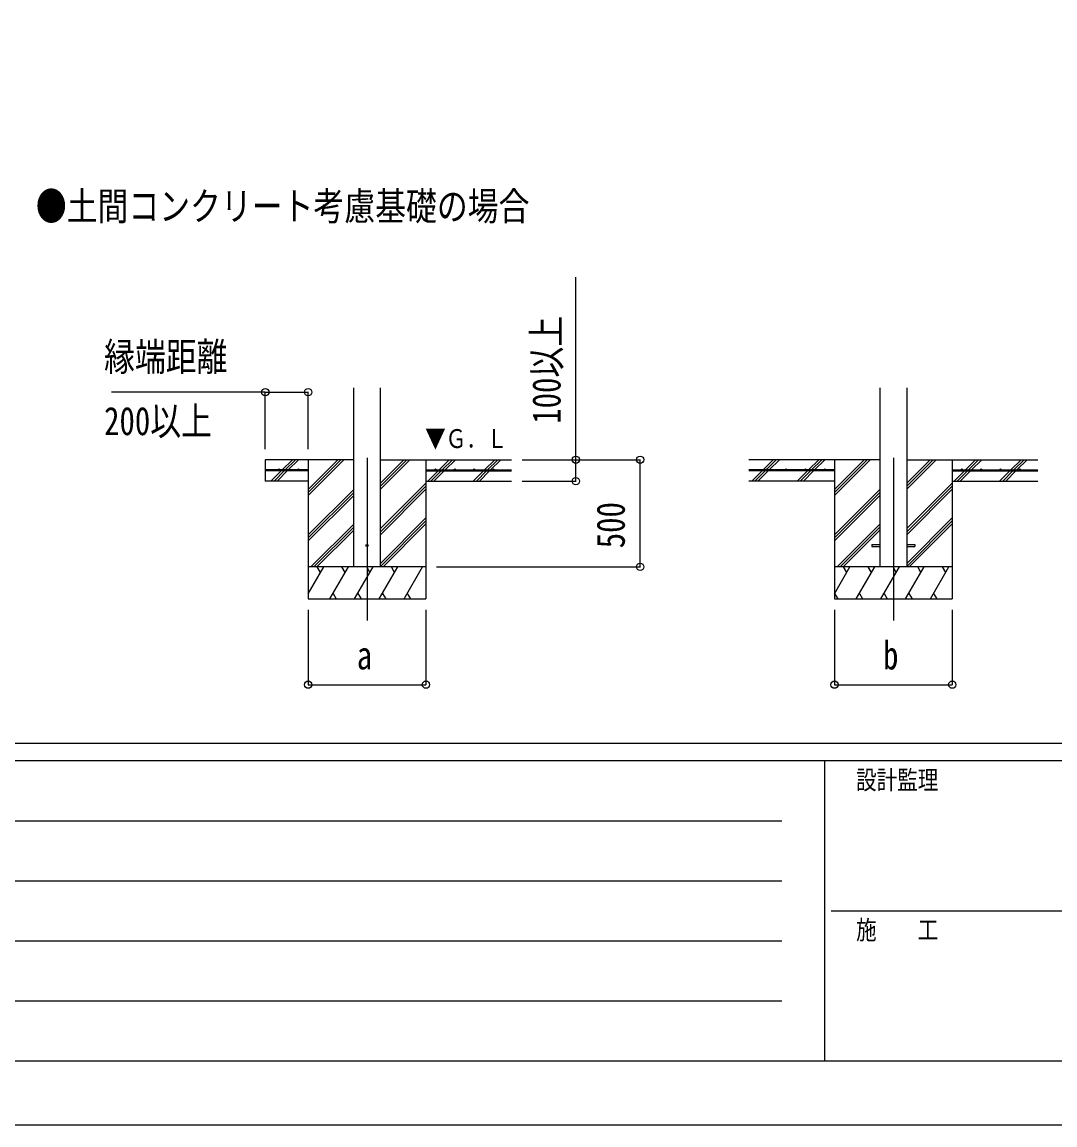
# Model space of a CAD drawing. Units: millimetres, scale not verified. Extents: x -16820 to 16820, y -11880 to 11880.
# Drawn here: x -8967 to -4145, y -11880 to -6732 of the extents above; entities that cross this region are included whole.
import ezdxf
from ezdxf.enums import TextEntityAlignment as Align

# ---------------------------------------------------------------- set-up
doc = ezdxf.new("R2010")
doc.units = ezdxf.units.MM
doc.header["$LTSCALE"] = 50
for name, color, linetype in [('0-2_USER1', 3, 'Continuous'), ('0-4_YKK_12', 2, 'Continuous'), ('0-5_YKK_13', 4, 'Continuous'), ('0-6_YKK_A1', 4, 'Continuous'), ('0-7_YKK_D', 6, 'Continuous'), ('0-8_YKK_ZWAK', 7, 'Continuous')]:
    doc.layers.add(name, color=color, linetype=linetype)
doc.styles.add('ＭＳ ゴシック', font='')
doc.styles.get('ＭＳ ゴシック').set_extended_font_data('MS Gothic')

msp = doc.modelspace()

# ---------------------------------------------------------------- linework, layer by layer
at = {"layer": '0-4_YKK_12'}
for p, q in [((-7356.5, -8765.79), (-7356.5, -9525)), ((-4899.11, -8765.79), (-4899.11, -9525))]:
    msp.add_line(p, q, dxfattribs=at)
at = {"layer": '0-5_YKK_13'}
for p, q in [((-4999.11, -9170.5), (-4999.11, -9179.5)), ((-4999.11, -9170.5), (-4961.61, -9170.5)), ((-4999.11, -9179.5), (-4961.61, -9179.5)), ((-4836.61, -9170.5), (-4799.11, -9170.5)), ((-4836.61, -9179.5), (-4799.11, -9179.5)), ((-4799.11, -9170.5), (-4799.11, -9179.5))]:
    msp.add_line(p, q, dxfattribs=at)
msp.add_circle((-7356.5, -9175), 5, dxfattribs=at)
at = {"layer": '0-6_YKK_A1'}
for p, q in [((-7419, -9275), (-7419, -8439.65)), ((-7294, -9275), (-7294, -8439.65)), ((-4961.61, -8438.65), (-4961.61, -9275)), ((-4836.61, -8438.65), (-4836.61, -9275)), ((-7752.54, -8822.5), (-7705.04, -8775)), ((-7738.4, -8822.5), (-7690.9, -8775)), ((-7724.25, -8822.5), (-7676.75, -8775)), ((-7631.5, -8775), (-7631.5, -9425)), ((-7631.5, -8941.88), (-7464.62, -8775)), ((-7631.5, -8927.74), (-7478.76, -8775)), ((-7631.5, -8913.6), (-7492.91, -8775)), ((-7294, -8912.75), (-7156.25, -8775)), ((-7294, -8898.61), (-7170.4, -8775)), ((-7294, -8884.46), (-7184.54, -8775)), ((-7294, -8775), (-6681.5, -8775)), ((-7081.5, -8775), (-7081.5, -9425)), ((-7019.91, -8822.5), (-6972.41, -8775)), ((-7005.76, -8822.5), (-6958.26, -8775)), ((-6991.62, -8822.5), (-6944.12, -8775)), ((-6807.77, -8822.5), (-6760.27, -8775)), ((-6793.63, -8822.5), (-6746.13, -8775)), ((-6779.49, -8822.5), (-6731.99, -8775)), ((-4961.61, -8775), (-5574.11, -8775)), ((-5507.28, -8822.5), (-5459.78, -8775)), ((-5488.28, -8817.64), (-5445.64, -8775)), ((-5479, -8822.5), (-5431.5, -8775)), ((-5295.15, -8822.5), (-5247.65, -8775)), ((-5281.01, -8822.5), (-5233.51, -8775)), ((-5266.86, -8822.5), (-5219.36, -8775)), ((-5174.11, -8775), (-5174.11, -9425)), ((-5174.11, -8941.88), (-5007.23, -8775)), ((-5174.11, -8927.74), (-5021.37, -8775)), ((-5174.11, -8913.6), (-5035.52, -8775)), ((-4836.61, -8912.75), (-4698.86, -8775)), ((-4836.61, -8898.61), (-4713.01, -8775)), ((-4836.61, -8884.46), (-4727.15, -8775)), ((-4836.61, -8775), (-4224.11, -8775)), ((-4624.11, -8775), (-4624.11, -9425)), ((-4562.52, -8822.5), (-4515.02, -8775)), ((-4548.37, -8822.5), (-4500.87, -8775)), ((-4534.23, -8822.5), (-4486.73, -8775)), ((-4350.38, -8822.5), (-4302.88, -8775)), ((-4336.24, -8822.5), (-4288.74, -8775)), ((-4322.1, -8822.5), (-4274.6, -8775)), ((-7631.5, -8822.5), (-7831.5, -8822.5)), ((-7631.5, -8827.5), (-7831.5, -8827.5)), ((-7803.63, -8873.6), (-7757.54, -8827.5)), ((-7790.9, -8875), (-7743.4, -8827.5)), ((-7776.75, -8875), (-7729.25, -8827.5)), ((-7631.5, -8822.5), (-7631.5, -8827.5)), ((-7081.5, -8822.5), (-6681.5, -8822.5)), ((-7081.5, -8822.5), (-7081.5, -8827.5)), ((-7081.5, -8827.5), (-6681.5, -8827.5)), ((-7072.41, -8875), (-7024.91, -8827.5)), ((-7058.26, -8875), (-7010.76, -8827.5)), ((-7044.12, -8875), (-6996.62, -8827.5)), ((-6860.27, -8875), (-6812.77, -8827.5)), ((-6846.13, -8875), (-6798.63, -8827.5)), ((-6831.99, -8875), (-6784.49, -8827.5)), ((-5174.11, -8822.5), (-5574.11, -8822.5)), ((-5174.11, -8827.5), (-5574.11, -8827.5)), ((-5559.78, -8875), (-5512.28, -8827.5)), ((-5545.64, -8875), (-5498.14, -8827.5)), ((-5531.5, -8875), (-5484, -8827.5)), ((-5493.14, -8822.5), (-5491.47, -8820.83)), ((-5346.25, -8873.6), (-5300.15, -8827.5)), ((-5333.51, -8875), (-5286.01, -8827.5)), ((-5319.37, -8875), (-5271.86, -8827.5)), ((-5174.11, -8822.5), (-5174.11, -8827.5)), ((-4624.11, -8822.5), (-4224.11, -8822.5)), ((-4624.11, -8822.5), (-4624.11, -8827.5)), ((-4624.11, -8827.5), (-4224.11, -8827.5)), ((-4615.02, -8875), (-4567.52, -8827.5)), ((-4600.88, -8875), (-4553.37, -8827.5)), ((-4586.73, -8875), (-4539.23, -8827.5)), ((-4402.88, -8875), (-4355.38, -8827.5)), ((-4388.74, -8875), (-4341.24, -8827.5)), ((-4374.6, -8875), (-4327.1, -8827.5)), ((-7631.5, -8875), (-7831.5, -8875)), ((-7294, -9096.59), (-7081.5, -8884.1)), ((-7294, -9110.74), (-7081.5, -8898.24)), ((-7081.5, -8875), (-6681.5, -8875)), ((-5174.11, -8875), (-5574.11, -8875)), ((-4836.61, -9096.59), (-4624.11, -8884.1)), ((-4836.61, -9110.74), (-4624.11, -8898.24)), ((-4624.11, -8875), (-4224.11, -8875)), ((-7631.5, -9125.73), (-7419, -8913.23)), ((-7631.5, -9139.87), (-7419, -8927.37)), ((-7631.5, -9154.01), (-7419, -8941.51)), ((-7294, -9124.88), (-7081.5, -8912.38)), ((-5174.11, -9125.73), (-4961.61, -8913.23)), ((-5174.11, -9139.87), (-4961.61, -8927.37)), ((-5174.11, -9154.01), (-4961.61, -8941.51)), ((-4836.61, -9124.88), (-4624.11, -8912.38)), ((-7294, -9258.72), (-7081.5, -9046.23)), ((-7294, -9272.87), (-7081.5, -9060.37)), ((-4836.61, -9258.72), (-4624.11, -9046.23)), ((-4836.61, -9272.87), (-4624.11, -9060.37)), ((-7618.64, -9275), (-7419, -9075.36)), ((-7604.5, -9275), (-7419, -9089.5)), ((-7590.36, -9275), (-7419, -9103.64)), ((-7281.99, -9275), (-7081.5, -9074.51)), ((-5161.26, -9275), (-4961.61, -9075.36)), ((-5147.11, -9275), (-4961.61, -9089.5)), ((-5132.97, -9275), (-4961.61, -9103.64)), ((-4824.6, -9275), (-4624.11, -9074.51)), ((-7081.5, -9275), (-7631.5, -9275)), ((-7631.5, -9400.45), (-7559.07, -9275)), ((-7574.08, -9300.98), (-7589.08, -9275)), ((-7530.21, -9425), (-7443.6, -9275)), ((-7458.6, -9300.98), (-7473.6, -9275)), ((-7414.74, -9425), (-7328.13, -9275)), ((-7343.13, -9300.98), (-7358.14, -9275)), ((-7299.27, -9425), (-7212.66, -9275)), ((-7227.66, -9300.98), (-7242.67, -9275)), ((-7183.8, -9425), (-7097.19, -9275)), ((-7127.19, -9275), (-7127.19, -9275)), ((-4624.11, -9275), (-5174.11, -9275)), ((-5174.11, -9400.45), (-5101.68, -9275)), ((-5116.69, -9300.98), (-5131.69, -9275)), ((-5072.82, -9425), (-4986.21, -9275)), ((-5001.22, -9300.98), (-5016.22, -9275)), ((-4957.35, -9425), (-4870.74, -9275)), ((-4885.75, -9300.98), (-4900.75, -9275)), ((-4841.88, -9425), (-4755.27, -9275)), ((-4770.28, -9300.98), (-4785.28, -9275)), ((-4726.41, -9425), (-4639.8, -9275)), ((-4654.81, -9300.98), (-4669.81, -9275)), ((-7515.21, -9399.02), (-7500.21, -9425)), ((-7399.74, -9399.02), (-7384.74, -9425)), ((-7284.27, -9399.02), (-7269.27, -9425)), ((-7168.8, -9399.02), (-7153.8, -9425)), ((-5173.29, -9399.02), (-5158.29, -9425)), ((-5057.82, -9399.02), (-5042.82, -9425)), ((-4942.35, -9399.02), (-4927.35, -9425)), ((-4826.88, -9399.02), (-4811.88, -9425)), ((-4711.41, -9399.02), (-4696.41, -9425)), ((-7631.5, -9425), (-7081.5, -9425)), ((-5174.11, -9425), (-4624.11, -9425))]:
    msp.add_line(p, q, dxfattribs=at)
msp.add_lwpolyline([(-7419, -8775), (-7831.5, -8775), (-7831.5, -8875)], dxfattribs=at)
for centre in [(-7766.5, -8820), (-7676.5, -8820), (-7036.5, -8820), (-6946.5, -8820), (-6856.5, -8820), (-6766.5, -8820), (-5489.11, -8820), (-5399.11, -8820), (-5309.11, -8820), (-5219.11, -8820), (-4579.11, -8820), (-4489.11, -8820), (-4399.11, -8820), (-4309.11, -8820)]:
    msp.add_circle(centre, 2.5, dxfattribs=at)
at = {"layer": '0-7_YKK_D'}
for p, q in [((-7831.5, -8459.74), (-8549.31, -8459.74)), ((-7831.5, -8725), (-7831.5, -8458.74)), ((-7831.5, -8459.74), (-7631.5, -8459.74)), ((-7631.5, -8725), (-7631.5, -8458.74)), ((-6631.5, -8775), (-6080.5, -8775)), ((-6631.5, -8775), (-6380.5, -8775)), ((-6081.5, -9275), (-6081.5, -8775)), ((-6631.5, -8875), (-6380.5, -8875)), ((-7031.5, -9275), (-6080.5, -9275)), ((-7631.5, -9475), (-7631.5, -9826)), ((-7081.5, -9475), (-7081.5, -9826)), ((-5174.11, -9475), (-5174.11, -9826)), ((-4624.11, -9475), (-4624.11, -9826)), ((-7631.5, -9825), (-7081.5, -9825)), ((-5174.11, -9825), (-4624.11, -9825))]:
    msp.add_line(p, q, dxfattribs=at)
msp.add_lwpolyline([(-6381.5, -8875), (-6381.5, -8775), (-6381.5, -7922.2)], dxfattribs=at)
for centre in [(-7831.5, -8459.74), (-7631.5, -8459.74), (-6381.5, -8775), (-6081.5, -8775), (-6381.5, -8875), (-6081.5, -9275), (-7631.5, -9825), (-7081.5, -9825), (-5174.11, -9825), (-4624.11, -9825)]:
    msp.add_circle(centre, 17, dxfattribs=at)
at = {"layer": '0-8_YKK_ZWAK'}
for p, q in [((15580.08, -10100), (-15619.92, -10100)), ((-5219.92, -10180), (-15619.92, -10180)), ((-5219.92, -10180), (-5219.92, -11580)), ((-19.92, -10180), (-5219.92, -10180)), ((-15449.92, -10460), (-5419.92, -10460)), ((-15449.92, -10740), (-5419.92, -10740)), ((-5189.92, -10880), (-19.92, -10880)), ((-15449.92, -11020), (-5419.92, -11020)), ((-15449.92, -11300), (-5419.92, -11300)), ((-15619.92, -11580), (-5219.92, -11580)), ((-5219.92, -11580), (-19.92, -11580))]:
    msp.add_line(p, q, dxfattribs=at)
msp.add_lwpolyline([(-16820, -11880), (16820, -11880), (16820, 11880), (-16820, 11880)], close=True, dxfattribs=at)

# ---------------------------------------------------------------- texts
at = {"layer": '0-2_USER1', "style": 'ＭＳ ゴシック', "width": 0.8}
msp.add_text('●土間コンクリート考慮基礎の場合', height=132, dxfattribs=at).set_placement((-8902.98, -7697.07), align=Align.BOTTOM_LEFT)
at = {"layer": '0-6_YKK_A1', "style": 'ＭＳ ゴシック', "width": 0.8}
msp.add_text('▼Ｇ．Ｌ', height=87.98, dxfattribs=at).set_placement((-7085.38, -8746.55), align=Align.BOTTOM_LEFT)
at = {"layer": '0-7_YKK_D', "style": 'ＭＳ ゴシック', "width": 0.8}
for s, p in [('100以上', (-6413.5, -8607)), ('500', (-6113.5, -9188.2))]:
    msp.add_text(s, height=132, rotation=90, dxfattribs=at).set_placement(p, align=Align.BOTTOM_LEFT)
for s, p in [('縁端距離', (-8584.3, -8399.74)), ('200以上', (-8584.3, -8699.74)), ('b', (-4947.11, -9793)), ('a', (-7404.5, -9793))]:
    msp.add_text(s, height=132, dxfattribs=at).set_placement(p, align=Align.BOTTOM_LEFT)
at = {"layer": '0-8_YKK_ZWAK', "style": 'ＭＳ ゴシック', "width": 0.8}
for s, p in [('設計監理', (-5073.25, -10340)), ('施\u3000\u3000工', (-5073.25, -11040))]:
    msp.add_text(s, height=87.98, dxfattribs=at).set_placement(p, align=Align.BOTTOM_LEFT)

doc.saveas('drawing.dxf')
